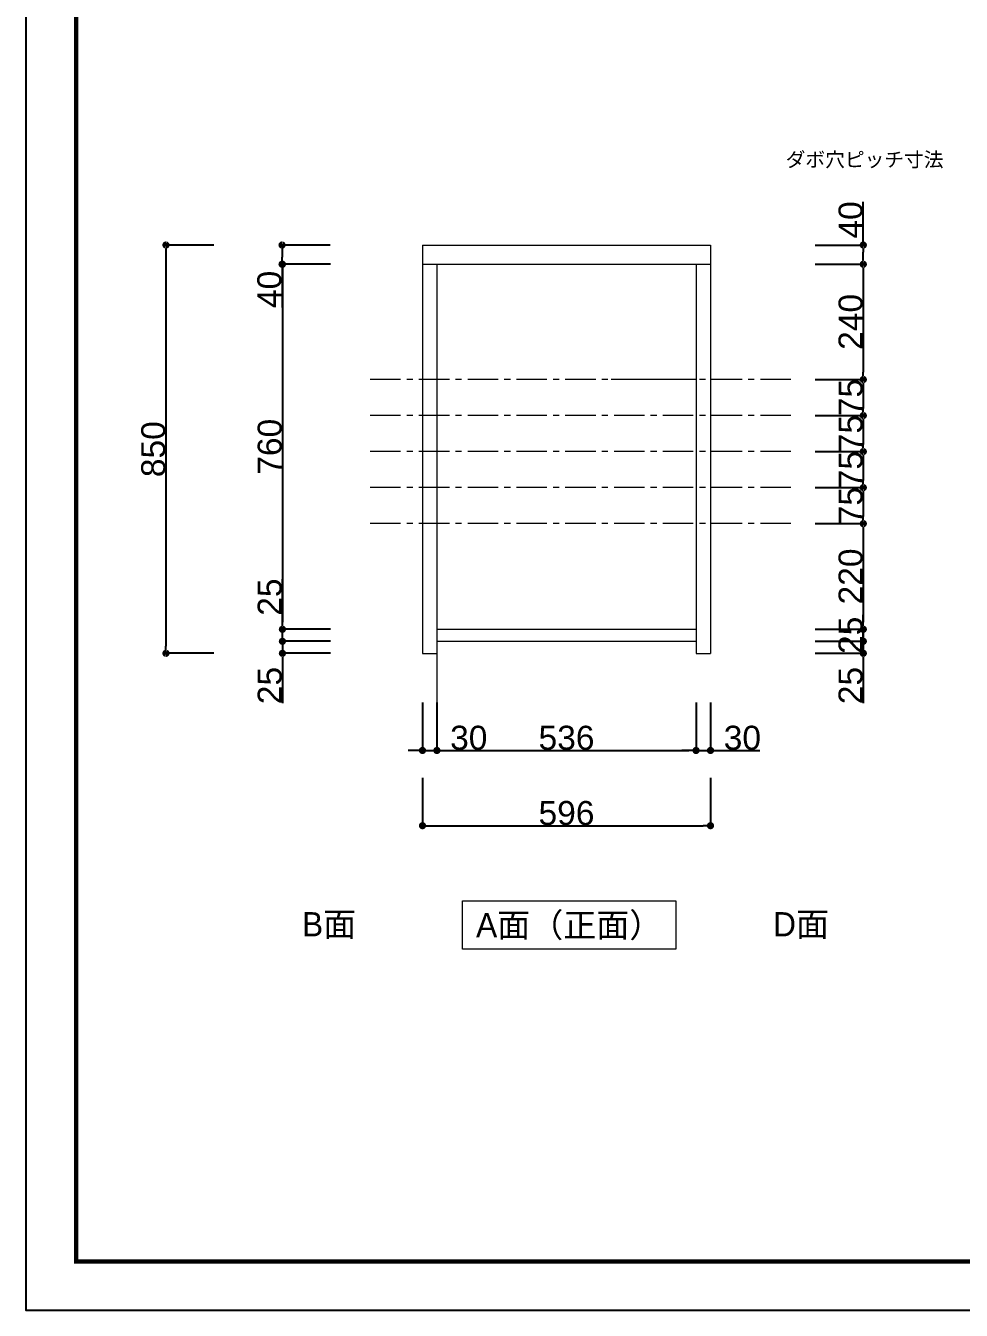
# Model space of a CAD drawing. Header units: millimetres. Extents: x 0 to 1313252738, y -131 to 560100888.
# Drawn here: x 1313104153 to 1313106102, y 560041800 to 560044475 of the extents above; entities that cross this region are included whole.
import ezdxf

# ---------------------------------------------------------------- set-up
doc = ezdxf.new("R2010")
doc.units = ezdxf.units.MM
doc.linetypes.add('CENTERX2', pattern=[101.6, 63.5, -12.7, 12.7, -12.7])
doc.layers.get('0').update_dxf_attribs({"lineweight": 0})
for name, color, linetype, lineweight in [('0001外周ライン', 7, 'Continuous', 9), ('TOS_M1', 7, 'Continuous', 9), ('家具', 7, 'Continuous', 0)]:
    doc.layers.add(name, color=color, linetype=linetype, lineweight=lineweight)
doc.layers.add('01用紙枠', color=5, linetype='Continuous')
doc.styles.add('onnjuku', font='arial.ttf')
doc.dimstyles.new('onnjuku', dxfattribs={"dimtxt": 100, "dimasz": 30, "dimexe": 1.25, "dimexo": 0.625, "dimtad": 1, "dimdec": 0, "dimtxsty": 'onnjuku', "dimblk": 'DOT', "dimcen": 2.5, "dimadec": 0, "dimazin": 0, "dimtfac": 1, "dimtdec": 0, "dimtmove": 0, "dimatfit": 3, "dimfxl": 500, "dimfxlon": 1, "dimarcsym": 0})

# ---------------------------------------------------------------- blocks, each defined once
blk = doc.blocks.new('_Dot')
at = {"color": 0, "linetype": 'ByBlock', "lineweight": -2}
blk.add_line((-0.5, 0), (-1, 0), dxfattribs=at)
at = {"color": 0, "linetype": 'ByBlock', "const_width": 0.5}
blk.add_lwpolyline([(-0.25, 0, 1), (0.25, 0, 1)], format="xyb", close=True, dxfattribs=at)
blk = doc.blocks.new('*D457')
at = {"layer": 'Defpoints', "color": 0, "transparency": 16777216}
for p in [(1313104980.6, 560043978.2), (1313104688, 560043218.2), (1313105009.8, 560043218.2)]:
    blk.add_point(p, dxfattribs=at)
at = {"layer": 'TOS_M1', "color": 0, "lineweight": -2, "transparency": 16777216}
for p, q in [((1313104788, 560043978.2), (1313104686.7, 560043978.2)), ((1313104688, 560043963.2), (1313104688, 560043233.2)), ((1313104788, 560043218.2), (1313104686.7, 560043218.2))]:
    blk.add_line(p, q, dxfattribs=at)
at = {"layer": 'TOS_M1', "color": 0, "lineweight": -2, "transparency": 16777216, "xscale": 15, "yscale": 15, "zscale": 15}
for p, rotation in [((1313104688, 560043978.2), 90), ((1313104688, 560043218.2), 270)]:
    blk.add_blockref('_Dot', p, dxfattribs=dict(at, rotation=rotation))
at = {"layer": 'TOS_M1', "color": 0, "transparency": 16777216, "insert": (1313104661.8, 560043598.2), "char_height": 50, "attachment_point": 5, "rotation": 90, "style": 'onnjuku'}
blk.add_mtext('760', dxfattribs=at)
blk = doc.blocks.new('*D458')
at = {"layer": 'Defpoints', "color": 0, "transparency": 16777216}
for p in [(1313105009.8, 560043193.2), (1313104688, 560043168.2), (1313104979.8, 560043168.2)]:
    blk.add_point(p, dxfattribs=at)
at = {"layer": 'TOS_M1', "color": 0, "lineweight": -2, "transparency": 16777216}
for p, q in [((1313104688, 560043208.2), (1313104688, 560043223.2)), ((1313104788, 560043193.2), (1313104686.7, 560043193.2)), ((1313104688, 560043193.2), (1313104688, 560043168.2)), ((1313104788, 560043168.2), (1313104686.7, 560043168.2)), ((1313104688, 560043153.2), (1313104688, 560043064.1))]:
    blk.add_line(p, q, dxfattribs=at)
at = {"layer": 'TOS_M1', "color": 0, "lineweight": -2, "transparency": 16777216, "xscale": 15, "yscale": 15, "zscale": 15}
for p, rotation in [((1313104688, 560043193.2), 270), ((1313104688, 560043168.2), 90)]:
    blk.add_blockref('_Dot', p, dxfattribs=dict(at, rotation=rotation))
at = {"layer": 'TOS_M1', "color": 0, "transparency": 16777216, "insert": (1313104661.8, 560043101.1), "char_height": 50, "attachment_point": 5, "rotation": 90, "style": 'onnjuku'}
blk.add_mtext('25', dxfattribs=at)
blk = doc.blocks.new('*D459')
at = {"layer": 'Defpoints', "color": 0, "transparency": 16777216}
for p in [(1313104979.8, 560044018.2), (1313104687.3, 560043978.2), (1313104980.6, 560043978.2)]:
    blk.add_point(p, dxfattribs=at)
at = {"layer": 'TOS_M1', "color": 0, "lineweight": -2, "transparency": 16777216}
for p, q in [((1313104787.3, 560044018.2), (1313104686, 560044018.2)), ((1313104687.3, 560044003.2), (1313104687.3, 560043993.2)), ((1313104787.3, 560043978.2), (1313104686, 560043978.2)), ((1313104687.3, 560043978.2), (1313104687.3, 560043888.5))]:
    blk.add_line(p, q, dxfattribs=at)
at = {"layer": 'TOS_M1', "color": 0, "lineweight": -2, "transparency": 16777216, "xscale": 15, "yscale": 15, "zscale": 15}
for p, rotation in [((1313104687.3, 560044018.2), 90), ((1313104687.3, 560043978.2), 270)]:
    blk.add_blockref('_Dot', p, dxfattribs=dict(at, rotation=rotation))
at = {"layer": 'TOS_M1', "color": 0, "transparency": 16777216, "insert": (1313104661.1, 560043925.8), "char_height": 50, "attachment_point": 5, "rotation": 90, "style": 'onnjuku'}
blk.add_mtext('40', dxfattribs=at)
blk = doc.blocks.new('*D460')
at = {"layer": 'Defpoints', "color": 0, "transparency": 16777216}
for p in [(1313104979.8, 560044018.2), (1313104445.4, 560043168.2), (1313104979.8, 560043168.2)]:
    blk.add_point(p, dxfattribs=at)
at = {"layer": 'TOS_M1', "color": 0, "lineweight": -2, "transparency": 16777216}
for p, q in [((1313104545.4, 560044018.2), (1313104444.1, 560044018.2)), ((1313104445.4, 560044003.2), (1313104445.4, 560043183.2)), ((1313104545.4, 560043168.2), (1313104444.1, 560043168.2))]:
    blk.add_line(p, q, dxfattribs=at)
at = {"layer": 'TOS_M1', "color": 0, "lineweight": -2, "transparency": 16777216, "xscale": 15, "yscale": 15, "zscale": 15}
for p, rotation in [((1313104445.4, 560044018.2), 90), ((1313104445.4, 560043168.2), 270)]:
    blk.add_blockref('_Dot', p, dxfattribs=dict(at, rotation=rotation))
at = {"layer": 'TOS_M1', "color": 0, "transparency": 16777216, "insert": (1313104419.2, 560043593.2), "char_height": 50, "attachment_point": 5, "rotation": 90, "style": 'onnjuku'}
blk.add_mtext('850', dxfattribs=at)
blk = doc.blocks.new('*D462')
at = {"layer": 'Defpoints', "color": 0, "transparency": 16777216}
for p in [(1313105009.8, 560043168.2), (1313105549.8, 560043168.2), (1313105549.8, 560042965.9)]:
    blk.add_point(p, dxfattribs=at)
at = {"layer": 'TOS_M1', "color": 0, "lineweight": -2, "transparency": 16777216}
for p, q in [((1313105009.8, 560043065.9), (1313105009.8, 560042964.7)), ((1313105549.8, 560043065.9), (1313105549.8, 560042964.7)), ((1313105024.8, 560042965.9), (1313105534.8, 560042965.9))]:
    blk.add_line(p, q, dxfattribs=at)
at = {"layer": 'TOS_M1', "color": 0, "lineweight": -2, "transparency": 16777216, "xscale": 15, "yscale": 15, "zscale": 15, "rotation": 180}
blk.add_blockref('_Dot', (1313105009.8, 560042965.9), dxfattribs=at)
at = {"layer": 'TOS_M1', "color": 0, "lineweight": -2, "transparency": 16777216, "xscale": 15, "yscale": 15, "zscale": 15}
blk.add_blockref('_Dot', (1313105549.8, 560042965.9), dxfattribs=at)
at = {"layer": 'TOS_M1', "color": 0, "transparency": 16777216, "insert": (1313105279.8, 560042992.1), "char_height": 50, "attachment_point": 5, "style": 'onnjuku'}
blk.add_mtext('536', dxfattribs=at)
blk = doc.blocks.new('*D525')
at = {"layer": 'Defpoints', "color": 0, "transparency": 16777216}
for p in [(1313105036.7, 560043218.2), (1313104688, 560043193.2), (1313105006.7, 560043193.2)]:
    blk.add_point(p, dxfattribs=at)
at = {"layer": 'TOS_M1', "color": 0, "lineweight": -2, "transparency": 16777216}
for p, q in [((1313104688, 560043233.2), (1313104688, 560043322.3)), ((1313104788, 560043218.2), (1313104686.7, 560043218.2)), ((1313104688, 560043193.2), (1313104688, 560043218.2)), ((1313104788, 560043193.2), (1313104686.7, 560043193.2)), ((1313104688, 560043178.2), (1313104688, 560043163.2))]:
    blk.add_line(p, q, dxfattribs=at)
at = {"layer": 'TOS_M1', "color": 0, "lineweight": -2, "transparency": 16777216, "xscale": 15, "yscale": 15, "zscale": 15}
for p, rotation in [((1313104688, 560043218.2), 270), ((1313104688, 560043193.2), 90)]:
    blk.add_blockref('_Dot', p, dxfattribs=dict(at, rotation=rotation))
at = {"layer": 'TOS_M1', "color": 0, "transparency": 16777216, "insert": (1313104661.8, 560043285.2), "char_height": 50, "attachment_point": 5, "rotation": 90, "style": 'onnjuku'}
blk.add_mtext('25', dxfattribs=at)
blk = doc.blocks.new('*D526')
at = {"layer": 'Defpoints', "color": 0, "transparency": 16777216}
for p in [(1313105606, 560044018.2), (1313105606, 560043978.2), (1313105898.1, 560043978.2)]:
    blk.add_point(p, dxfattribs=at)
at = {"layer": 'TOS_M1', "color": 0, "lineweight": -2, "transparency": 16777216}
for p, q in [((1313105898.1, 560044018.2), (1313105898.1, 560044107.9)), ((1313105798.1, 560044018.2), (1313105899.3, 560044018.2)), ((1313105898.1, 560043993.2), (1313105898.1, 560044003.2)), ((1313105798.1, 560043978.2), (1313105899.3, 560043978.2))]:
    blk.add_line(p, q, dxfattribs=at)
at = {"layer": 'TOS_M1', "color": 0, "lineweight": -2, "transparency": 16777216, "xscale": 15, "yscale": 15, "zscale": 15}
for p, rotation in [((1313105898.1, 560044018.2), 90), ((1313105898.1, 560043978.2), 270)]:
    blk.add_blockref('_Dot', p, dxfattribs=dict(at, rotation=rotation))
at = {"layer": 'TOS_M1', "color": 0, "transparency": 16777216, "insert": (1313105871.9, 560044070.5), "char_height": 50, "attachment_point": 5, "rotation": 90, "style": 'onnjuku'}
blk.add_mtext('40', dxfattribs=at)
blk = doc.blocks.new('*D527')
at = {"layer": 'Defpoints', "color": 0, "transparency": 16777216}
for p in [(1313105579.1, 560043978.2), (1313105579.8, 560043738.2), (1313105898.1, 560043738.2)]:
    blk.add_point(p, dxfattribs=at)
at = {"layer": 'TOS_M1', "color": 0, "lineweight": -2, "transparency": 16777216}
for p, q in [((1313105798.1, 560043978.2), (1313105899.3, 560043978.2)), ((1313105898.1, 560043963.2), (1313105898.1, 560043753.2)), ((1313105798.1, 560043738.2), (1313105899.3, 560043738.2))]:
    blk.add_line(p, q, dxfattribs=at)
at = {"layer": 'TOS_M1', "color": 0, "lineweight": -2, "transparency": 16777216, "xscale": 15, "yscale": 15, "zscale": 15}
for p, rotation in [((1313105898.1, 560043978.2), 90), ((1313105898.1, 560043738.2), 270)]:
    blk.add_blockref('_Dot', p, dxfattribs=dict(at, rotation=rotation))
at = {"layer": 'TOS_M1', "color": 0, "transparency": 16777216, "insert": (1313105871.9, 560043858.2), "char_height": 50, "attachment_point": 5, "rotation": 90, "style": 'onnjuku'}
blk.add_mtext('240', dxfattribs=at)
blk = doc.blocks.new('*D528')
at = {"layer": 'Defpoints', "color": 0, "transparency": 16777216}
for p in [(1313105579.8, 560043738.2), (1313105579.8, 560043663.2), (1313105898.1, 560043663.2)]:
    blk.add_point(p, dxfattribs=at)
at = {"layer": 'TOS_M1', "color": 0, "lineweight": -2, "transparency": 16777216}
for p, q in [((1313105798.1, 560043738.2), (1313105899.3, 560043738.2)), ((1313105898.1, 560043723.2), (1313105898.1, 560043678.2)), ((1313105798.1, 560043663.2), (1313105899.3, 560043663.2))]:
    blk.add_line(p, q, dxfattribs=at)
at = {"layer": 'TOS_M1', "color": 0, "lineweight": -2, "transparency": 16777216, "xscale": 15, "yscale": 15, "zscale": 15}
for p, rotation in [((1313105898.1, 560043738.2), 90), ((1313105898.1, 560043663.2), 270)]:
    blk.add_blockref('_Dot', p, dxfattribs=dict(at, rotation=rotation))
at = {"layer": 'TOS_M1', "color": 0, "transparency": 16777216, "insert": (1313105872, 560043700.7), "char_height": 50, "attachment_point": 5, "rotation": 90, "style": 'onnjuku'}
blk.add_mtext('75', dxfattribs=at)
blk = doc.blocks.new('*D529')
at = {"layer": 'Defpoints', "color": 0, "transparency": 16777216}
for p in [(1313105579.8, 560043663.2), (1313105579.8, 560043588.2), (1313105898.1, 560043588.2)]:
    blk.add_point(p, dxfattribs=at)
at = {"layer": 'TOS_M1', "color": 0, "lineweight": -2, "transparency": 16777216}
for p, q in [((1313105798.1, 560043663.2), (1313105899.3, 560043663.2)), ((1313105898.1, 560043648.2), (1313105898.1, 560043603.2)), ((1313105798.1, 560043588.2), (1313105899.3, 560043588.2))]:
    blk.add_line(p, q, dxfattribs=at)
at = {"layer": 'TOS_M1', "color": 0, "lineweight": -2, "transparency": 16777216, "xscale": 15, "yscale": 15, "zscale": 15}
for p, rotation in [((1313105898.1, 560043663.2), 90), ((1313105898.1, 560043588.2), 270)]:
    blk.add_blockref('_Dot', p, dxfattribs=dict(at, rotation=rotation))
at = {"layer": 'TOS_M1', "color": 0, "transparency": 16777216, "insert": (1313105872, 560043625.7), "char_height": 50, "attachment_point": 5, "rotation": 90, "style": 'onnjuku'}
blk.add_mtext('75', dxfattribs=at)
blk = doc.blocks.new('*D530')
at = {"layer": 'Defpoints', "color": 0, "transparency": 16777216}
for p in [(1313105579.8, 560043588.2), (1313105579.8, 560043513.2), (1313105898.1, 560043513.2)]:
    blk.add_point(p, dxfattribs=at)
at = {"layer": 'TOS_M1', "color": 0, "lineweight": -2, "transparency": 16777216}
for p, q in [((1313105798.1, 560043588.2), (1313105899.3, 560043588.2)), ((1313105898.1, 560043573.2), (1313105898.1, 560043528.2)), ((1313105798.1, 560043513.2), (1313105899.3, 560043513.2))]:
    blk.add_line(p, q, dxfattribs=at)
at = {"layer": 'TOS_M1', "color": 0, "lineweight": -2, "transparency": 16777216, "xscale": 15, "yscale": 15, "zscale": 15}
for p, rotation in [((1313105898.1, 560043588.2), 90), ((1313105898.1, 560043513.2), 270)]:
    blk.add_blockref('_Dot', p, dxfattribs=dict(at, rotation=rotation))
at = {"layer": 'TOS_M1', "color": 0, "transparency": 16777216, "insert": (1313105872, 560043550.7), "char_height": 50, "attachment_point": 5, "rotation": 90, "style": 'onnjuku'}
blk.add_mtext('75', dxfattribs=at)
blk = doc.blocks.new('*D531')
at = {"layer": 'Defpoints', "color": 0, "transparency": 16777216}
for p in [(1313105579.8, 560043513.2), (1313105579.8, 560043438.2), (1313105898.1, 560043438.2)]:
    blk.add_point(p, dxfattribs=at)
at = {"layer": 'TOS_M1', "color": 0, "lineweight": -2, "transparency": 16777216}
for p, q in [((1313105798.1, 560043513.2), (1313105899.3, 560043513.2)), ((1313105898.1, 560043498.2), (1313105898.1, 560043453.2)), ((1313105798.1, 560043438.2), (1313105899.3, 560043438.2))]:
    blk.add_line(p, q, dxfattribs=at)
at = {"layer": 'TOS_M1', "color": 0, "lineweight": -2, "transparency": 16777216, "xscale": 15, "yscale": 15, "zscale": 15}
for p, rotation in [((1313105898.1, 560043513.2), 90), ((1313105898.1, 560043438.2), 270)]:
    blk.add_blockref('_Dot', p, dxfattribs=dict(at, rotation=rotation))
at = {"layer": 'TOS_M1', "color": 0, "transparency": 16777216, "insert": (1313105872, 560043475.7), "char_height": 50, "attachment_point": 5, "rotation": 90, "style": 'onnjuku'}
blk.add_mtext('75', dxfattribs=at)
blk = doc.blocks.new('*D532')
at = {"layer": 'Defpoints', "color": 0, "transparency": 16777216}
for p in [(1313105579.8, 560043438.2), (1313105549.8, 560043218.2), (1313105898.1, 560043218.2)]:
    blk.add_point(p, dxfattribs=at)
at = {"layer": 'TOS_M1', "color": 0, "lineweight": -2, "transparency": 16777216}
for p, q in [((1313105798.1, 560043438.2), (1313105899.3, 560043438.2)), ((1313105898.1, 560043423.2), (1313105898.1, 560043233.2)), ((1313105798.1, 560043218.2), (1313105899.3, 560043218.2))]:
    blk.add_line(p, q, dxfattribs=at)
at = {"layer": 'TOS_M1', "color": 0, "lineweight": -2, "transparency": 16777216, "xscale": 15, "yscale": 15, "zscale": 15}
for p, rotation in [((1313105898.1, 560043438.2), 90), ((1313105898.1, 560043218.2), 270)]:
    blk.add_blockref('_Dot', p, dxfattribs=dict(at, rotation=rotation))
at = {"layer": 'TOS_M1', "color": 0, "transparency": 16777216, "insert": (1313105871.9, 560043328.2), "char_height": 50, "attachment_point": 5, "rotation": 90, "style": 'onnjuku'}
blk.add_mtext('220', dxfattribs=at)
blk = doc.blocks.new('*D533')
at = {"layer": 'Defpoints', "color": 0, "transparency": 16777216}
for p in [(1313105576, 560043218.2), (1313105576, 560043193.2), (1313105898.1, 560043193.2)]:
    blk.add_point(p, dxfattribs=at)
at = {"layer": 'TOS_M1', "color": 0, "lineweight": -2, "transparency": 16777216}
for p, q in [((1313105898.1, 560043233.2), (1313105898.1, 560043248.2)), ((1313105798.1, 560043218.2), (1313105899.3, 560043218.2)), ((1313105898.1, 560043218.2), (1313105898.1, 560043193.2)), ((1313105798.1, 560043193.2), (1313105899.3, 560043193.2)), ((1313105898.1, 560043178.2), (1313105898.1, 560043163.2))]:
    blk.add_line(p, q, dxfattribs=at)
at = {"layer": 'TOS_M1', "color": 0, "lineweight": -2, "transparency": 16777216, "xscale": 15, "yscale": 15, "zscale": 15}
for p, rotation in [((1313105898.1, 560043218.2), 270), ((1313105898.1, 560043193.2), 90)]:
    blk.add_blockref('_Dot', p, dxfattribs=dict(at, rotation=rotation))
at = {"layer": 'TOS_M1', "color": 0, "transparency": 16777216, "insert": (1313105871.9, 560043205.7), "char_height": 50, "attachment_point": 5, "rotation": 90, "style": 'onnjuku'}
blk.add_mtext('25', dxfattribs=at)
blk = doc.blocks.new('*D534')
at = {"layer": 'Defpoints', "color": 0, "transparency": 16777216}
for p in [(1313105549.8, 560043193.2), (1313105549.8, 560043168.2), (1313105898.1, 560043168.2)]:
    blk.add_point(p, dxfattribs=at)
at = {"layer": 'TOS_M1', "color": 0, "lineweight": -2, "transparency": 16777216}
for p, q in [((1313105898.1, 560043208.2), (1313105898.1, 560043223.2)), ((1313105798.1, 560043193.2), (1313105899.3, 560043193.2)), ((1313105898.1, 560043193.2), (1313105898.1, 560043168.2)), ((1313105798.1, 560043168.2), (1313105899.3, 560043168.2)), ((1313105898.1, 560043153.2), (1313105898.1, 560043064.1))]:
    blk.add_line(p, q, dxfattribs=at)
at = {"layer": 'TOS_M1', "color": 0, "lineweight": -2, "transparency": 16777216, "xscale": 15, "yscale": 15, "zscale": 15}
for p, rotation in [((1313105898.1, 560043193.2), 270), ((1313105898.1, 560043168.2), 90)]:
    blk.add_blockref('_Dot', p, dxfattribs=dict(at, rotation=rotation))
at = {"layer": 'TOS_M1', "color": 0, "transparency": 16777216, "insert": (1313105871.9, 560043101.1), "char_height": 50, "attachment_point": 5, "rotation": 90, "style": 'onnjuku'}
blk.add_mtext('25', dxfattribs=at)
blk = doc.blocks.new('*D536')
at = {"layer": 'Defpoints', "color": 0, "transparency": 16777216}
for p in [(1313104979.8, 560043168.2), (1313105009.8, 560043168.2), (1313105009.8, 560042965.9)]:
    blk.add_point(p, dxfattribs=at)
at = {"layer": 'TOS_M1', "color": 0, "lineweight": -2, "transparency": 16777216}
for p, q in [((1313104979.8, 560043065.9), (1313104979.8, 560042964.7)), ((1313105009.8, 560043065.9), (1313105009.8, 560042964.7)), ((1313104964.8, 560042965.9), (1313104949.8, 560042965.9)), ((1313104979.8, 560042965.9), (1313105009.8, 560042965.9)), ((1313105024.8, 560042965.9), (1313105112.5, 560042965.9))]:
    blk.add_line(p, q, dxfattribs=at)
at = {"layer": 'TOS_M1', "color": 0, "lineweight": -2, "transparency": 16777216, "xscale": 15, "yscale": 15, "zscale": 15}
blk.add_blockref('_Dot', (1313104979.8, 560042965.9), dxfattribs=at)
at = {"layer": 'TOS_M1', "color": 0, "lineweight": -2, "transparency": 16777216, "xscale": 15, "yscale": 15, "zscale": 15, "rotation": 180}
blk.add_blockref('_Dot', (1313105009.8, 560042965.9), dxfattribs=at)
at = {"layer": 'TOS_M1', "color": 0, "transparency": 16777216, "insert": (1313105076.2, 560042992.1), "char_height": 50, "attachment_point": 5, "style": 'onnjuku'}
blk.add_mtext('30', dxfattribs=at)
blk = doc.blocks.new('*D537')
at = {"layer": 'Defpoints', "color": 0, "transparency": 16777216}
for p in [(1313105549.8, 560043168.2), (1313105579.8, 560043168.2), (1313105579.8, 560042965.9)]:
    blk.add_point(p, dxfattribs=at)
at = {"layer": 'TOS_M1', "color": 0, "lineweight": -2, "transparency": 16777216}
for p, q in [((1313105549.8, 560043065.9), (1313105549.8, 560042964.7)), ((1313105579.8, 560043065.9), (1313105579.8, 560042964.7)), ((1313105534.8, 560042965.9), (1313105519.8, 560042965.9)), ((1313105549.8, 560042965.9), (1313105579.8, 560042965.9)), ((1313105594.8, 560042965.9), (1313105682.5, 560042965.9))]:
    blk.add_line(p, q, dxfattribs=at)
at = {"layer": 'TOS_M1', "color": 0, "lineweight": -2, "transparency": 16777216, "xscale": 15, "yscale": 15, "zscale": 15}
blk.add_blockref('_Dot', (1313105549.8, 560042965.9), dxfattribs=at)
at = {"layer": 'TOS_M1', "color": 0, "lineweight": -2, "transparency": 16777216, "xscale": 15, "yscale": 15, "zscale": 15, "rotation": 180}
blk.add_blockref('_Dot', (1313105579.8, 560042965.9), dxfattribs=at)
at = {"layer": 'TOS_M1', "color": 0, "transparency": 16777216, "insert": (1313105646.2, 560042992.1), "char_height": 50, "attachment_point": 5, "style": 'onnjuku'}
blk.add_mtext('30', dxfattribs=at)
blk = doc.blocks.new('*D538')
at = {"layer": 'Defpoints', "color": 0, "transparency": 16777216}
for p in [(1313104979.8, 560043168.2), (1313105579.8, 560043168.2), (1313105579.8, 560042809.3)]:
    blk.add_point(p, dxfattribs=at)
at = {"layer": 'TOS_M1', "color": 0, "lineweight": -2, "transparency": 16777216}
for p, q in [((1313104979.8, 560042909.3), (1313104979.8, 560042808)), ((1313105579.8, 560042909.3), (1313105579.8, 560042808)), ((1313104994.8, 560042809.3), (1313105564.8, 560042809.3))]:
    blk.add_line(p, q, dxfattribs=at)
at = {"layer": 'TOS_M1', "color": 0, "lineweight": -2, "transparency": 16777216, "xscale": 15, "yscale": 15, "zscale": 15, "rotation": 180}
blk.add_blockref('_Dot', (1313104979.8, 560042809.3), dxfattribs=at)
at = {"layer": 'TOS_M1', "color": 0, "lineweight": -2, "transparency": 16777216, "xscale": 15, "yscale": 15, "zscale": 15}
blk.add_blockref('_Dot', (1313105579.8, 560042809.3), dxfattribs=at)
at = {"layer": 'TOS_M1', "color": 0, "transparency": 16777216, "insert": (1313105279.8, 560042835.4), "char_height": 50, "width": 110.573, "attachment_point": 5, "style": 'onnjuku'}
blk.add_mtext('596', dxfattribs=at)

msp = doc.modelspace()

# ---------------------------------------------------------------- linework, layer by layer
at = {"layer": '0001外周ライン'}
for p, q in [((1313105549.836, 560043978.182), (1313105549.836, 560043738.182)), ((1313105549.836, 560043738.182), (1313105372.991, 560043738.182)), ((1313104979.836, 560043168.156), (1313105009.836, 560043168.156))]:
    msp.add_line(p, q, dxfattribs=at)
at = {"layer": '01用紙枠'}
msp.add_lwpolyline([(1313104153.161, 560047149.364), (1313104153.161, 560041800.393), (1313111717.362, 560041800.393), (1313111717.362, 560047149.364)], close=True, dxfattribs=at)
msp.add_lwpolyline([(1313104153.161, 560047149.364), (1313104153.161, 560041800.393), (1313111717.362, 560041800.393), (1313111717.362, 560047149.364)], close=True, dxfattribs=at)
at = {"layer": '01用紙枠', "const_width": 9.005}
msp.add_lwpolyline([(1313104258.256, 560041901.729), (1313111612.266, 560041901.729), (1313111612.266, 560047048.027), (1313104258.256, 560047048.027)], close=True, dxfattribs=at)
msp.add_lwpolyline([(1313104258.256, 560041901.729), (1313111612.266, 560041901.729), (1313111612.266, 560047048.027), (1313104258.256, 560047048.027)], close=True, dxfattribs=at)
at = {"layer": 'TOS_M1'}
msp.add_line((1313105009.836, 560043168.156), (1313105009.836, 560043046.039), dxfattribs=at)
at = {"layer": '家具'}
for p, q in [((1313104979.836, 560044018.156), (1313104979.836, 560043168.156)), ((1313104979.836, 560044018.156), (1313105579.836, 560044018.156)), ((1313105579.836, 560044018.156), (1313105579.836, 560043168.156)), ((1313104980.566, 560043978.182), (1313105579.836, 560043978.182)), ((1313105009.836, 560043978.182), (1313105009.836, 560043168.156)), ((1313105549.836, 560043978.182), (1313105549.836, 560043168.156)), ((1313105549.836, 560043978.182), (1313105549.836, 560043725.156)), ((1313105549.836, 560043978.182), (1313105549.836, 560043830.156)), ((1313105009.836, 560043218.156), (1313105549.836, 560043218.156)), ((1313105009.836, 560043193.156), (1313105549.836, 560043193.156)), ((1313104979.836, 560043168.156), (1313105009.836, 560043168.156)), ((1313105549.836, 560043168.156), (1313105579.836, 560043168.156))]:
    msp.add_line(p, q, dxfattribs=at)
at = {"layer": '家具', "linetype": 'CENTERX2'}
for p, q in [((1313105747.139, 560043738.182), (1313104861.088, 560043738.182)), ((1313105747.139, 560043663.182), (1313104861.088, 560043663.182)), ((1313105747.139, 560043588.182), (1313104861.088, 560043588.182)), ((1313105747.139, 560043513.182), (1313104861.088, 560043513.182)), ((1313105747.139, 560043438.182), (1313104861.088, 560043438.182))]:
    msp.add_line(p, q, dxfattribs=at)

# ---------------------------------------------------------------- texts
at = {"layer": '家具', "attachment_point": 1, "style": 'onnjuku'}
for s, width, gutter_width, heights, insert, char_height in [('{\\fMS PGothic|b0|i0|c128|p50;ダボ穴ピッチ寸法}', 352.95679, 150.687, [0], (1313105736.4, 560044211.272), 30.13733), ('{\\fMS PGothic|b0|i0|c128|p50;B面}', 507.97901, 252.209, [66.778], (1313104728.775, 560042629.362), 50.44181), ('{\\fMS PGothic|b0|i0|c128|p50;D面}', 507.97901, 252.209, [66.778], (1313105710.205, 560042629.362), 50.44181)]:
    msp.add_mtext_dynamic_manual_height_columns(s, width=width, gutter_width=gutter_width, heights=heights, dxfattribs=dict(at, insert=insert, char_height=char_height))
at = {"layer": '家具', "insert": (1313105285.44, 560042599.13), "char_height": 50.44181, "attachment_point": 5, "style": 'onnjuku', "bg_fill": 16, "box_fill_scale": 1.5, "bg_fill_color": 256, "bg_fill_transparency": 0}
msp.add_mtext_dynamic_manual_height_columns('{\\fMS PGothic|b0|i0|c128|p50;A面（正面）}', width=393.85597, gutter_width=252.209, heights=[66.778], dxfattribs=at)

# ---------------------------------------------------------------- dimensions: what is measured, and where the dimension line sits
at = {"layer": 'TOS_M1'}
for base, p1, p2, picture, middle in [((1313105898.069, 560043978.182), (1313105605.99, 560044018.156), (1313105605.99, 560043978.182), '*D526', (1313105898.069, 560044070.513)), ((1313104687.984, 560043193.156), (1313105036.72, 560043218.156), (1313105006.72, 560043193.156), '*D525', (1313104687.984, 560043285.206)), ((1313105898.069, 560043193.156), (1313105575.99, 560043218.156), (1313105575.99, 560043193.156), '*D533', (1313105898.069, 560043205.656))]:
    dim = msp.add_linear_dim(base=base, p1=p1, p2=p2, angle=90, dimstyle='onnjuku', override={"dimtxt": 50, "dimasz": 15, "dimfxl": 100}, dxfattribs=at)
    dim.commit()
    dim.dimension.update_dxf_attribs({"geometry": picture, "text_midpoint": middle, "dimtype": 160})
for base, p1, p2, picture, middle in [((1313104445.359, 560043168.156), (1313104979.836, 560044018.156), (1313104979.836, 560043168.156), '*D460', (1313104419.205, 560043593.156)), ((1313104687.254, 560043978.182), (1313104979.836, 560044018.156), (1313104980.566, 560043978.182), '*D459', (1313104661.1, 560043925.825)), ((1313104687.984, 560043218.156), (1313104980.566, 560043978.182), (1313105009.836, 560043218.156), '*D457', (1313104661.83, 560043598.169)), ((1313105898.069, 560043738.182), (1313105579.107, 560043978.182), (1313105579.836, 560043738.182), '*D527', (1313105871.915, 560043858.182)), ((1313105898.069, 560043663.182), (1313105579.836, 560043738.182), (1313105579.836, 560043663.182), '*D528', (1313105872.018, 560043700.682)), ((1313105898.069, 560043588.182), (1313105579.836, 560043663.182), (1313105579.836, 560043588.182), '*D529', (1313105872.018, 560043625.682)), ((1313105898.069, 560043513.182), (1313105579.836, 560043588.182), (1313105579.836, 560043513.182), '*D530', (1313105872.018, 560043550.682)), ((1313105898.069, 560043438.182), (1313105579.836, 560043513.182), (1313105579.836, 560043438.182), '*D531', (1313105872.018, 560043475.682)), ((1313105898.069, 560043218.156), (1313105579.836, 560043438.182), (1313105549.836, 560043218.156), '*D532', (1313105871.915, 560043328.169)), ((1313104687.984, 560043168.156), (1313105009.836, 560043193.156), (1313104979.836, 560043168.156), '*D458', (1313104661.83, 560043101.105)), ((1313105898.069, 560043168.156), (1313105549.836, 560043193.156), (1313105549.836, 560043168.156), '*D534', (1313105871.915, 560043101.105))]:
    dim = msp.add_linear_dim(base=base, p1=p1, p2=p2, angle=90, dimstyle='onnjuku', override={"dimtxt": 50, "dimasz": 15, "dimfxl": 100}, dxfattribs=at)
    dim.commit()
    dim.dimension.update_dxf_attribs({"geometry": picture, "text_midpoint": middle})
for base, p1, p2, picture, middle in [((1313105009.836, 560042965.907), (1313104979.836, 560043168.156), (1313105009.836, 560043168.156), '*D536', (1313105076.171, 560042992.078)), ((1313105579.836, 560042965.907), (1313105549.836, 560043168.156), (1313105579.836, 560043168.156), '*D537', (1313105646.171, 560042992.078))]:
    dim = msp.add_linear_dim(base=base, p1=p1, p2=p2, dimstyle='onnjuku', override={"dimtxt": 50, "dimasz": 15, "dimfxl": 100}, dxfattribs=at)
    dim.commit()
    dim.dimension.update_dxf_attribs({"geometry": picture, "text_midpoint": middle})
for base, p1, p2, text, picture, middle in [((1313105579.836, 560042809.261), (1313104979.836, 560043168.156), (1313105579.836, 560043168.156), '596', '*D538', (1313105279.836, 560042835.414)), ((1313105549.836, 560042965.907), (1313105009.836, 560043168.156), (1313105549.836, 560043168.156), '536', '*D462', (1313105279.836, 560042992.078))]:
    dim = msp.add_linear_dim(base=base, p1=p1, p2=p2, text=text, dimstyle='onnjuku', override={"dimtxt": 50, "dimasz": 15, "dimfxl": 100}, dxfattribs=at)
    dim.commit()
    dim.dimension.update_dxf_attribs({"geometry": picture, "text_midpoint": middle})

doc.saveas('drawing.dxf')
